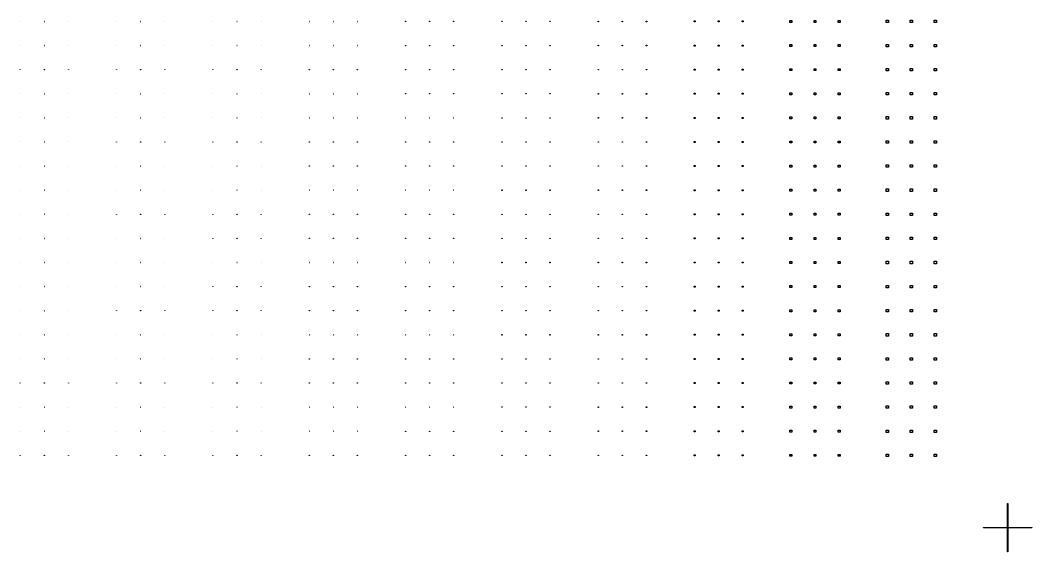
# Model space of a CAD drawing. Extents: x -21493 to 21493, y -12519 to 35265.
# Drawn here: x 499 to 21493, y -12519 to -1497 of the extents above; entities that cross this region are included whole.
import ezdxf

# ---------------------------------------------------------------- set-up
doc = ezdxf.new("R2010")
doc.units = 0
doc.layers.add('L0D0_0', color=1, linetype='CONTINUOUS')

msp = doc.modelspace()

# ---------------------------------------------------------------- linework, layer by layer
at = {"layer": 'L0D0_0'}
for points in [[(499.33, -1522.899), (499.33, -1521.899), (500.329, -1521.899), (500.329, -1522.899)], [(999.159, -1522.899), (999.159, -1521.899), (1000.159, -1521.899), (1000.159, -1522.899)], [(1498.988, -1522.899), (1498.988, -1521.899), (1499.988, -1521.899), (1499.988, -1522.899)], [(2498.152, -1523.399), (2498.152, -1521.4), (2500.151, -1521.4), (2500.151, -1523.399)], [(2997.981, -1523.399), (2997.981, -1521.4), (2999.98, -1521.4), (2999.98, -1523.399)], [(3497.81, -1523.399), (3497.81, -1521.4), (3499.81, -1521.4), (3499.81, -1523.399)], [(4496.969, -1523.899), (4496.969, -1520.9), (4499.968, -1520.9), (4499.968, -1523.899)], [(4996.799, -1523.899), (4996.799, -1520.9), (4999.802, -1520.9), (4999.802, -1523.899)], [(5496.632, -1523.899), (5496.632, -1520.9), (5499.631, -1520.9), (5499.631, -1523.899)], [(6495.791, -1524.398), (6495.791, -1520.4), (6499.79, -1520.4), (6499.79, -1524.398)], [(6995.621, -1524.398), (6995.621, -1520.4), (6999.619, -1520.4), (6999.619, -1524.398)], [(7495.45, -1524.398), (7495.45, -1520.4), (7499.449, -1520.4), (7499.449, -1524.398)], [(8494.609, -1524.898), (8494.609, -1519.9), (8499.611, -1519.9), (8499.611, -1524.898)], [(8994.443, -1524.898), (8994.443, -1519.9), (8999.441, -1519.9), (8999.441, -1524.898)], [(9494.272, -1524.898), (9494.272, -1519.9), (9499.27, -1519.9), (9499.27, -1524.898)], [(10492.432, -1526.398), (10492.432, -1518.401), (10500.428, -1518.401), (10500.428, -1526.398)], [(10992.261, -1526.398), (10992.261, -1518.401), (11000.258, -1518.401), (11000.258, -1526.398)], [(11492.09, -1526.398), (11492.09, -1518.401), (11500.087, -1518.401), (11500.087, -1526.398)], [(12490.754, -1527.397), (12490.754, -1517.401), (12500.75, -1517.401), (12500.75, -1527.397)], [(12990.583, -1527.397), (12990.583, -1517.401), (13000.579, -1517.401), (13000.579, -1527.397)], [(13490.413, -1527.397), (13490.413, -1517.401), (13500.409, -1517.401), (13500.409, -1527.397)], [(14485.073, -1532.395), (14485.073, -1512.403), (14505.065, -1512.403), (14505.065, -1532.395)], [(14984.903, -1532.395), (14984.903, -1512.403), (15004.899, -1512.403), (15004.899, -1532.395)], [(15484.732, -1532.395), (15484.732, -1512.403), (15504.728, -1512.403), (15504.728, -1532.395)], [(16474.399, -1542.391), (16474.399, -1502.407), (16514.383, -1502.407), (16514.383, -1542.391)], [(16974.229, -1542.391), (16974.229, -1502.407), (17014.213, -1502.407), (17014.213, -1542.391)], [(17474.058, -1542.391), (17474.058, -1502.407), (17514.042, -1502.407), (17514.042, -1542.391)], [(18468.719, -1547.389), (18468.719, -1497.409), (18518.703, -1497.409), (18518.703, -1547.389)], [(18968.548, -1547.389), (18968.548, -1497.409), (19018.532, -1497.409), (19018.532, -1547.389)], [(19468.378, -1547.389), (19468.378, -1497.409), (19518.362, -1497.409), (19518.362, -1547.389)], [(499.33, -2022.728), (499.33, -2021.729), (500.329, -2021.729), (500.329, -2022.728)], [(999.159, -2022.728), (999.159, -2021.729), (1000.159, -2021.729), (1000.159, -2022.728)], [(1498.988, -2022.728), (1498.988, -2021.729), (1499.988, -2021.729), (1499.988, -2022.728)], [(2498.152, -2023.228), (2498.152, -2021.229), (2500.151, -2021.229), (2500.151, -2023.228)], [(2997.981, -2023.228), (2997.981, -2021.229), (2999.98, -2021.229), (2999.98, -2023.228)], [(3497.81, -2023.228), (3497.81, -2021.229), (3499.81, -2021.229), (3499.81, -2023.228)], [(4496.969, -2023.728), (4496.969, -2020.729), (4499.968, -2020.729), (4499.968, -2023.728)], [(4996.799, -2023.728), (4996.799, -2020.729), (4999.802, -2020.729), (4999.802, -2023.728)], [(5496.632, -2023.728), (5496.632, -2020.729), (5499.631, -2020.729), (5499.631, -2023.728)], [(6495.791, -2024.228), (6495.791, -2020.229), (6499.79, -2020.229), (6499.79, -2024.228)], [(6995.621, -2024.228), (6995.621, -2020.229), (6999.619, -2020.229), (6999.619, -2024.228)], [(7495.45, -2024.228), (7495.45, -2020.229), (7499.449, -2020.229), (7499.449, -2024.228)], [(8494.609, -2024.728), (8494.609, -2019.73), (8499.611, -2019.73), (8499.611, -2024.728)], [(8994.443, -2024.728), (8994.443, -2019.73), (8999.441, -2019.73), (8999.441, -2024.728)], [(9494.272, -2024.728), (9494.272, -2019.73), (9499.27, -2019.73), (9499.27, -2024.728)], [(10492.432, -2026.227), (10492.432, -2018.23), (10500.428, -2018.23), (10500.428, -2026.227)], [(10992.261, -2026.227), (10992.261, -2018.23), (11000.258, -2018.23), (11000.258, -2026.227)], [(11492.09, -2026.227), (11492.09, -2018.23), (11500.087, -2018.23), (11500.087, -2026.227)], [(12490.754, -2027.227), (12490.754, -2017.231), (12500.75, -2017.231), (12500.75, -2027.227)], [(12990.583, -2027.227), (12990.583, -2017.231), (13000.579, -2017.231), (13000.579, -2027.227)], [(13490.413, -2027.227), (13490.413, -2017.231), (13500.409, -2017.231), (13500.409, -2027.227)], [(14485.073, -2032.225), (14485.073, -2012.233), (14505.065, -2012.233), (14505.065, -2032.225)], [(14984.903, -2032.225), (14984.903, -2012.233), (15004.899, -2012.233), (15004.899, -2032.225)], [(15484.732, -2032.225), (15484.732, -2012.233), (15504.728, -2012.233), (15504.728, -2032.225)], [(16474.399, -2042.221), (16474.399, -2002.237), (16514.383, -2002.237), (16514.383, -2042.221)], [(16974.229, -2042.221), (16974.229, -2002.237), (17014.213, -2002.237), (17014.213, -2042.221)], [(17474.058, -2042.221), (17474.058, -2002.237), (17514.042, -2002.237), (17514.042, -2042.221)], [(18468.719, -2047.219), (18468.719, -1997.239), (18518.703, -1997.239), (18518.703, -2047.219)], [(18968.548, -2047.219), (18968.548, -1997.239), (19018.532, -1997.239), (19018.532, -2047.219)], [(19468.378, -2047.219), (19468.378, -1997.239), (19518.362, -1997.239), (19518.362, -2047.219)], [(10492.432, -2526.056), (10492.432, -2518.06), (10500.428, -2518.06), (10500.428, -2526.056)], [(10992.261, -2526.056), (10992.261, -2518.06), (11000.258, -2518.06), (11000.258, -2526.056)], [(11492.09, -2526.056), (11492.09, -2518.06), (11500.087, -2518.06), (11500.087, -2526.056)], [(12490.754, -2527.056), (12490.754, -2517.06), (12500.75, -2517.06), (12500.75, -2527.056)], [(12990.583, -2527.056), (12990.583, -2517.06), (13000.579, -2517.06), (13000.579, -2527.056)], [(13490.413, -2527.056), (13490.413, -2517.06), (13500.409, -2517.06), (13500.409, -2527.056)], [(14485.073, -2532.054), (14485.073, -2512.062), (14505.065, -2512.062), (14505.065, -2532.054)], [(14984.903, -2532.054), (14984.903, -2512.062), (15004.899, -2512.062), (15004.899, -2532.054)], [(15484.732, -2532.054), (15484.732, -2512.062), (15504.728, -2512.062), (15504.728, -2532.054)], [(16474.399, -2542.054), (16474.399, -2502.066), (16514.383, -2502.066), (16514.383, -2542.054)], [(16974.229, -2542.054), (16974.229, -2502.066), (17014.213, -2502.066), (17014.213, -2542.054)], [(17474.058, -2542.054), (17474.058, -2502.066), (17514.042, -2502.066), (17514.042, -2542.054)], [(18468.719, -2547.052), (18468.719, -2497.068), (18518.703, -2497.068), (18518.703, -2547.052)], [(18968.548, -2547.052), (18968.548, -2497.068), (19018.532, -2497.068), (19018.532, -2547.052)], [(19468.378, -2547.052), (19468.378, -2497.068), (19518.362, -2497.068), (19518.362, -2547.052)], [(499.33, -2522.558), (499.33, -2521.558), (500.329, -2521.558), (500.329, -2522.558)], [(999.159, -2522.558), (999.159, -2521.558), (1000.159, -2521.558), (1000.159, -2522.558)], [(1498.988, -2522.558), (1498.988, -2521.558), (1499.988, -2521.558), (1499.988, -2522.558)], [(2498.152, -2523.058), (2498.152, -2521.058), (2500.151, -2521.058), (2500.151, -2523.058)], [(2997.981, -2523.058), (2997.981, -2521.058), (2999.98, -2521.058), (2999.98, -2523.058)], [(3497.81, -2523.058), (3497.81, -2521.058), (3499.81, -2521.058), (3499.81, -2523.058)], [(4496.969, -2523.557), (4496.969, -2520.559), (4499.968, -2520.559), (4499.968, -2523.557)], [(4996.799, -2523.557), (4996.799, -2520.559), (4999.802, -2520.559), (4999.802, -2523.557)], [(5496.632, -2523.557), (5496.632, -2520.559), (5499.631, -2520.559), (5499.631, -2523.557)], [(6495.791, -2524.057), (6495.791, -2520.059), (6499.79, -2520.059), (6499.79, -2524.057)], [(6995.621, -2524.057), (6995.621, -2520.059), (6999.619, -2520.059), (6999.619, -2524.057)], [(7495.45, -2524.057), (7495.45, -2520.059), (7499.449, -2520.059), (7499.449, -2524.057)], [(8494.609, -2524.557), (8494.609, -2519.559), (8499.611, -2519.559), (8499.611, -2524.557)], [(8994.443, -2524.557), (8994.443, -2519.559), (8999.441, -2519.559), (8999.441, -2524.557)], [(9494.272, -2524.557), (9494.272, -2519.559), (9499.27, -2519.559), (9499.27, -2524.557)], [(499.33, -3022.387), (499.33, -3021.388), (500.329, -3021.388), (500.329, -3022.387)], [(999.159, -3022.387), (999.159, -3021.388), (1000.159, -3021.388), (1000.159, -3022.387)], [(1498.988, -3022.387), (1498.988, -3021.388), (1499.988, -3021.388), (1499.988, -3022.387)], [(2498.152, -3022.887), (2498.152, -3020.888), (2500.151, -3020.888), (2500.151, -3022.887)], [(2997.981, -3022.887), (2997.981, -3020.888), (2999.98, -3020.888), (2999.98, -3022.887)], [(3497.81, -3022.887), (3497.81, -3020.888), (3499.81, -3020.888), (3499.81, -3022.887)], [(4496.969, -3023.387), (4496.969, -3020.388), (4499.968, -3020.388), (4499.968, -3023.387)], [(4996.799, -3023.387), (4996.799, -3020.388), (4999.802, -3020.388), (4999.802, -3023.387)], [(5496.632, -3023.387), (5496.632, -3020.388), (5499.631, -3020.388), (5499.631, -3023.387)], [(6495.791, -3023.887), (6495.791, -3019.888), (6499.79, -3019.888), (6499.79, -3023.887)], [(6995.621, -3023.887), (6995.621, -3019.888), (6999.619, -3019.888), (6999.619, -3023.887)], [(7495.45, -3023.887), (7495.45, -3019.888), (7499.449, -3019.888), (7499.449, -3023.887)], [(8494.609, -3024.386), (8494.609, -3019.388), (8499.611, -3019.388), (8499.611, -3024.386)], [(8994.443, -3024.386), (8994.443, -3019.388), (8999.441, -3019.388), (8999.441, -3024.386)], [(9494.272, -3024.386), (9494.272, -3019.388), (9499.27, -3019.388), (9499.27, -3024.386)], [(10492.432, -3025.886), (10492.432, -3017.889), (10500.428, -3017.889), (10500.428, -3025.886)], [(10992.261, -3025.886), (10992.261, -3017.889), (11000.258, -3017.889), (11000.258, -3025.886)], [(11492.09, -3025.886), (11492.09, -3017.889), (11500.087, -3017.889), (11500.087, -3025.886)], [(12490.754, -3026.885), (12490.754, -3016.889), (12500.75, -3016.889), (12500.75, -3026.885)], [(12990.583, -3026.885), (12990.583, -3016.889), (13000.579, -3016.889), (13000.579, -3026.885)], [(13490.413, -3026.885), (13490.413, -3016.889), (13500.409, -3016.889), (13500.409, -3026.885)], [(14485.073, -3031.888), (14485.073, -3011.891), (14505.065, -3011.891), (14505.065, -3031.888)], [(14984.903, -3031.888), (14984.903, -3011.891), (15004.899, -3011.891), (15004.899, -3031.888)], [(15484.732, -3031.888), (15484.732, -3011.891), (15504.728, -3011.891), (15504.728, -3031.888)], [(16474.399, -3041.884), (16474.399, -3001.895), (16514.383, -3001.895), (16514.383, -3041.884)], [(16974.229, -3041.884), (16974.229, -3001.895), (17014.213, -3001.895), (17014.213, -3041.884)], [(17474.058, -3041.884), (17474.058, -3001.895), (17514.042, -3001.895), (17514.042, -3041.884)], [(18468.719, -3046.882), (18468.719, -2996.897), (18518.703, -2996.897), (18518.703, -3046.882)], [(18968.548, -3046.882), (18968.548, -2996.897), (19018.532, -2996.897), (19018.532, -3046.882)], [(19468.378, -3046.882), (19468.378, -2996.897), (19518.362, -2996.897), (19518.362, -3046.882)], [(499.33, -3522.221), (499.33, -3521.221), (500.329, -3521.221), (500.329, -3522.221)], [(999.159, -3522.221), (999.159, -3521.221), (1000.159, -3521.221), (1000.159, -3522.221)], [(1498.988, -3522.221), (1498.988, -3521.221), (1499.988, -3521.221), (1499.988, -3522.221)], [(2498.152, -3522.721), (2498.152, -3520.721), (2500.151, -3520.721), (2500.151, -3522.721)], [(2997.981, -3522.721), (2997.981, -3520.721), (2999.98, -3520.721), (2999.98, -3522.721)], [(3497.81, -3522.721), (3497.81, -3520.721), (3499.81, -3520.721), (3499.81, -3522.721)], [(4496.969, -3523.22), (4496.969, -3520.222), (4499.968, -3520.222), (4499.968, -3523.22)], [(4996.799, -3523.22), (4996.799, -3520.222), (4999.802, -3520.222), (4999.802, -3523.22)], [(5496.632, -3523.22), (5496.632, -3520.222), (5499.631, -3520.222), (5499.631, -3523.22)], [(6495.791, -3523.72), (6495.791, -3519.722), (6499.79, -3519.722), (6499.79, -3523.72)], [(6995.621, -3523.72), (6995.621, -3519.722), (6999.619, -3519.722), (6999.619, -3523.72)], [(7495.45, -3523.72), (7495.45, -3519.722), (7499.449, -3519.722), (7499.449, -3523.72)], [(8494.609, -3524.22), (8494.609, -3519.218), (8499.611, -3519.218), (8499.611, -3524.22)], [(8994.443, -3524.22), (8994.443, -3519.218), (8999.441, -3519.218), (8999.441, -3524.22)], [(9494.272, -3524.22), (9494.272, -3519.218), (9499.27, -3519.218), (9499.27, -3524.22)], [(10492.432, -3525.719), (10492.432, -3517.718), (10500.428, -3517.718), (10500.428, -3525.719)], [(10992.261, -3525.719), (10992.261, -3517.718), (11000.258, -3517.718), (11000.258, -3525.719)], [(11492.09, -3525.719), (11492.09, -3517.718), (11500.087, -3517.718), (11500.087, -3525.719)], [(12490.754, -3526.719), (12490.754, -3516.719), (12500.75, -3516.719), (12500.75, -3526.719)], [(12990.583, -3526.719), (12990.583, -3516.719), (13000.579, -3516.719), (13000.579, -3526.719)], [(13490.413, -3526.719), (13490.413, -3516.719), (13500.409, -3516.719), (13500.409, -3526.719)], [(14485.073, -3531.717), (14485.073, -3511.721), (14505.065, -3511.721), (14505.065, -3531.717)], [(14984.903, -3531.717), (14984.903, -3511.721), (15004.899, -3511.721), (15004.899, -3531.717)], [(15484.732, -3531.717), (15484.732, -3511.721), (15504.728, -3511.721), (15504.728, -3531.717)], [(16474.399, -3541.713), (16474.399, -3501.725), (16514.383, -3501.725), (16514.383, -3541.713)], [(16974.229, -3541.713), (16974.229, -3501.725), (17014.213, -3501.725), (17014.213, -3541.713)], [(17474.058, -3541.713), (17474.058, -3501.725), (17514.042, -3501.725), (17514.042, -3541.713)], [(18468.719, -3546.711), (18468.719, -3496.727), (18518.703, -3496.727), (18518.703, -3546.711)], [(18968.548, -3546.711), (18968.548, -3496.727), (19018.532, -3496.727), (19018.532, -3546.711)], [(19468.378, -3546.711), (19468.378, -3496.727), (19518.362, -3496.727), (19518.362, -3546.711)], [(499.33, -4022.05), (499.33, -4021.051), (500.329, -4021.051), (500.329, -4022.05)], [(999.159, -4022.05), (999.159, -4021.051), (1000.159, -4021.051), (1000.159, -4022.05)], [(1498.988, -4022.05), (1498.988, -4021.051), (1499.988, -4021.051), (1499.988, -4022.05)], [(2498.152, -4022.55), (2498.152, -4020.551), (2500.151, -4020.551), (2500.151, -4022.55)], [(2997.981, -4022.55), (2997.981, -4020.551), (2999.98, -4020.551), (2999.98, -4022.55)], [(3497.81, -4022.55), (3497.81, -4020.551), (3499.81, -4020.551), (3499.81, -4022.55)], [(4496.969, -4023.05), (4496.969, -4020.051), (4499.968, -4020.051), (4499.968, -4023.05)], [(4996.799, -4023.05), (4996.799, -4020.051), (4999.802, -4020.051), (4999.802, -4023.05)], [(5496.632, -4023.05), (5496.632, -4020.051), (5499.631, -4020.051), (5499.631, -4023.05)], [(6495.791, -4023.55), (6495.791, -4019.551), (6499.79, -4019.551), (6499.79, -4023.55)], [(6995.621, -4023.55), (6995.621, -4019.551), (6999.619, -4019.551), (6999.619, -4023.55)], [(7495.45, -4023.55), (7495.45, -4019.551), (7499.449, -4019.551), (7499.449, -4023.55)], [(8494.609, -4024.049), (8494.609, -4019.051), (8499.611, -4019.051), (8499.611, -4024.049)], [(8994.443, -4024.049), (8994.443, -4019.051), (8999.441, -4019.051), (8999.441, -4024.049)], [(9494.272, -4024.049), (9494.272, -4019.051), (9499.27, -4019.051), (9499.27, -4024.049)], [(10492.432, -4025.549), (10492.432, -4017.552), (10500.428, -4017.552), (10500.428, -4025.549)], [(10992.261, -4025.549), (10992.261, -4017.552), (11000.258, -4017.552), (11000.258, -4025.549)], [(11492.09, -4025.549), (11492.09, -4017.552), (11500.087, -4017.552), (11500.087, -4025.549)], [(12490.754, -4026.548), (12490.754, -4016.552), (12500.75, -4016.552), (12500.75, -4026.548)], [(12990.583, -4026.548), (12990.583, -4016.552), (13000.579, -4016.552), (13000.579, -4026.548)], [(13490.413, -4026.548), (13490.413, -4016.552), (13500.409, -4016.552), (13500.409, -4026.548)], [(14485.073, -4031.546), (14485.073, -4011.554), (14505.065, -4011.554), (14505.065, -4031.546)], [(14984.903, -4031.546), (14984.903, -4011.554), (15004.899, -4011.554), (15004.899, -4031.546)], [(15484.732, -4031.546), (15484.732, -4011.554), (15504.728, -4011.554), (15504.728, -4031.546)], [(16474.399, -4041.542), (16474.399, -4001.554), (16514.383, -4001.554), (16514.383, -4041.542)], [(16974.229, -4041.542), (16974.229, -4001.554), (17014.213, -4001.554), (17014.213, -4041.542)], [(17474.058, -4041.542), (17474.058, -4001.554), (17514.042, -4001.554), (17514.042, -4041.542)], [(18468.719, -4046.54), (18468.719, -3996.556), (18518.703, -3996.556), (18518.703, -4046.54)], [(18968.548, -4046.54), (18968.548, -3996.556), (19018.532, -3996.556), (19018.532, -4046.54)], [(19468.378, -4046.54), (19468.378, -3996.556), (19518.362, -3996.556), (19518.362, -4046.54)], [(499.33, -4521.88), (499.33, -4520.88), (500.329, -4520.88), (500.329, -4521.88)], [(999.159, -4521.88), (999.159, -4520.88), (1000.159, -4520.88), (1000.159, -4521.88)], [(1498.988, -4521.88), (1498.988, -4520.88), (1499.988, -4520.88), (1499.988, -4521.88)], [(2498.152, -4522.379), (2498.152, -4520.38), (2500.151, -4520.38), (2500.151, -4522.379)], [(2997.981, -4522.379), (2997.981, -4520.38), (2999.98, -4520.38), (2999.98, -4522.379)], [(3497.81, -4522.379), (3497.81, -4520.38), (3499.81, -4520.38), (3499.81, -4522.379)], [(4496.969, -4522.879), (4496.969, -4519.88), (4499.968, -4519.88), (4499.968, -4522.879)], [(4996.799, -4522.879), (4996.799, -4519.88), (4999.802, -4519.88), (4999.802, -4522.879)], [(5496.632, -4522.879), (5496.632, -4519.88), (5499.631, -4519.88), (5499.631, -4522.879)], [(6495.791, -4523.379), (6495.791, -4519.381), (6499.79, -4519.381), (6499.79, -4523.379)], [(6995.621, -4523.379), (6995.621, -4519.381), (6999.619, -4519.381), (6999.619, -4523.379)], [(7495.45, -4523.379), (7495.45, -4519.381), (7499.449, -4519.381), (7499.449, -4523.379)], [(8494.609, -4523.879), (8494.609, -4518.881), (8499.611, -4518.881), (8499.611, -4523.879)], [(8994.443, -4523.879), (8994.443, -4518.881), (8999.441, -4518.881), (8999.441, -4523.879)], [(9494.272, -4523.879), (9494.272, -4518.881), (9499.27, -4518.881), (9499.27, -4523.879)], [(10492.432, -4525.378), (10492.432, -4517.381), (10500.428, -4517.381), (10500.428, -4525.378)], [(10992.261, -4525.378), (10992.261, -4517.381), (11000.258, -4517.381), (11000.258, -4525.378)], [(11492.09, -4525.378), (11492.09, -4517.381), (11500.087, -4517.381), (11500.087, -4525.378)], [(12490.754, -4526.378), (12490.754, -4516.382), (12500.75, -4516.382), (12500.75, -4526.378)], [(12990.583, -4526.378), (12990.583, -4516.382), (13000.579, -4516.382), (13000.579, -4526.378)], [(13490.413, -4526.378), (13490.413, -4516.382), (13500.409, -4516.382), (13500.409, -4526.378)], [(14485.073, -4531.376), (14485.073, -4511.384), (14505.065, -4511.384), (14505.065, -4531.376)], [(14984.903, -4531.376), (14984.903, -4511.384), (15004.899, -4511.384), (15004.899, -4531.376)], [(15484.732, -4531.376), (15484.732, -4511.384), (15504.728, -4511.384), (15504.728, -4531.376)], [(16474.399, -4541.372), (16474.399, -4501.388), (16514.383, -4501.388), (16514.383, -4541.372)], [(16974.229, -4541.372), (16974.229, -4501.388), (17014.213, -4501.388), (17014.213, -4541.372)], [(17474.058, -4541.372), (17474.058, -4501.388), (17514.042, -4501.388), (17514.042, -4541.372)], [(18468.719, -4546.37), (18468.719, -4496.386), (18518.703, -4496.386), (18518.703, -4546.37)], [(18968.548, -4546.37), (18968.548, -4496.386), (19018.532, -4496.386), (19018.532, -4546.37)], [(19468.378, -4546.37), (19468.378, -4496.386), (19518.362, -4496.386), (19518.362, -4546.37)], [(499.33, -5021.709), (499.33, -5020.709), (500.329, -5020.709), (500.329, -5021.709)], [(999.159, -5021.709), (999.159, -5020.709), (1000.159, -5020.709), (1000.159, -5021.709)], [(1498.988, -5021.709), (1498.988, -5020.709), (1499.988, -5020.709), (1499.988, -5021.709)], [(2498.152, -5022.209), (2498.152, -5020.21), (2500.151, -5020.21), (2500.151, -5022.209)], [(2997.981, -5022.209), (2997.981, -5020.21), (2999.98, -5020.21), (2999.98, -5022.209)], [(3497.81, -5022.209), (3497.81, -5020.21), (3499.81, -5020.21), (3499.81, -5022.209)], [(4496.969, -5022.709), (4496.969, -5019.71), (4499.968, -5019.71), (4499.968, -5022.709)], [(4996.799, -5022.709), (4996.799, -5019.71), (4999.802, -5019.71), (4999.802, -5022.709)], [(5496.632, -5022.709), (5496.632, -5019.71), (5499.631, -5019.71), (5499.631, -5022.709)], [(6495.791, -5023.208), (6495.791, -5019.21), (6499.79, -5019.21), (6499.79, -5023.208)], [(6995.621, -5023.208), (6995.621, -5019.21), (6999.619, -5019.21), (6999.619, -5023.208)], [(7495.45, -5023.208), (7495.45, -5019.21), (7499.449, -5019.21), (7499.449, -5023.208)], [(8494.609, -5023.708), (8494.609, -5018.71), (8499.611, -5018.71), (8499.611, -5023.708)], [(8994.443, -5023.708), (8994.443, -5018.71), (8999.441, -5018.71), (8999.441, -5023.708)], [(9494.272, -5023.708), (9494.272, -5018.71), (9499.27, -5018.71), (9499.27, -5023.708)], [(10492.432, -5025.208), (10492.432, -5017.211), (10500.428, -5017.211), (10500.428, -5025.208)], [(10992.261, -5025.208), (10992.261, -5017.211), (11000.258, -5017.211), (11000.258, -5025.208)], [(11492.09, -5025.208), (11492.09, -5017.211), (11500.087, -5017.211), (11500.087, -5025.208)], [(12490.754, -5026.207), (12490.754, -5016.211), (12500.75, -5016.211), (12500.75, -5026.207)], [(12990.583, -5026.207), (12990.583, -5016.211), (13000.579, -5016.211), (13000.579, -5026.207)], [(13490.413, -5026.207), (13490.413, -5016.211), (13500.409, -5016.211), (13500.409, -5026.207)], [(14485.073, -5031.205), (14485.073, -5011.213), (14505.065, -5011.213), (14505.065, -5031.205)], [(14984.903, -5031.205), (14984.903, -5011.213), (15004.899, -5011.213), (15004.899, -5031.205)], [(15484.732, -5031.205), (15484.732, -5011.213), (15504.728, -5011.213), (15504.728, -5031.205)], [(16474.399, -5041.201), (16474.399, -5001.217), (16514.383, -5001.217), (16514.383, -5041.201)], [(16974.229, -5041.201), (16974.229, -5001.217), (17014.213, -5001.217), (17014.213, -5041.201)], [(17474.058, -5041.201), (17474.058, -5001.217), (17514.042, -5001.217), (17514.042, -5041.201)], [(18468.719, -5046.199), (18468.719, -4996.219), (18518.703, -4996.219), (18518.703, -5046.199)], [(18968.548, -5046.199), (18968.548, -4996.219), (19018.532, -4996.219), (19018.532, -5046.199)], [(19468.378, -5046.199), (19468.378, -4996.219), (19518.362, -4996.219), (19518.362, -5046.199)], [(499.33, -5521.538), (499.33, -5520.539), (500.329, -5520.539), (500.329, -5521.538)], [(999.159, -5521.538), (999.159, -5520.539), (1000.159, -5520.539), (1000.159, -5521.538)], [(1498.988, -5521.538), (1498.988, -5520.539), (1499.988, -5520.539), (1499.988, -5521.538)], [(2498.152, -5522.038), (2498.152, -5520.039), (2500.151, -5520.039), (2500.151, -5522.038)], [(2997.981, -5522.038), (2997.981, -5520.039), (2999.98, -5520.039), (2999.98, -5522.038)], [(3497.81, -5522.038), (3497.81, -5520.039), (3499.81, -5520.039), (3499.81, -5522.038)], [(4496.969, -5522.538), (4496.969, -5519.539), (4499.968, -5519.539), (4499.968, -5522.538)], [(4996.799, -5522.538), (4996.799, -5519.539), (4999.802, -5519.539), (4999.802, -5522.538)], [(5496.632, -5522.538), (5496.632, -5519.539), (5499.631, -5519.539), (5499.631, -5522.538)], [(6495.791, -5523.038), (6495.791, -5519.039), (6499.79, -5519.039), (6499.79, -5523.038)], [(6995.621, -5523.038), (6995.621, -5519.039), (6999.619, -5519.039), (6999.619, -5523.038)], [(7495.45, -5523.038), (7495.45, -5519.039), (7499.449, -5519.039), (7499.449, -5523.038)], [(8494.609, -5523.538), (8494.609, -5518.54), (8499.611, -5518.54), (8499.611, -5523.538)], [(8994.443, -5523.538), (8994.443, -5518.54), (8999.441, -5518.54), (8999.441, -5523.538)], [(9494.272, -5523.538), (9494.272, -5518.54), (9499.27, -5518.54), (9499.27, -5523.538)], [(10492.432, -5525.037), (10492.432, -5517.04), (10500.428, -5517.04), (10500.428, -5525.037)], [(10992.261, -5525.037), (10992.261, -5517.04), (11000.258, -5517.04), (11000.258, -5525.037)], [(11492.09, -5525.037), (11492.09, -5517.04), (11500.087, -5517.04), (11500.087, -5525.037)], [(12490.754, -5526.037), (12490.754, -5516.041), (12500.75, -5516.041), (12500.75, -5526.037)], [(12990.583, -5526.037), (12990.583, -5516.041), (13000.579, -5516.041), (13000.579, -5526.037)], [(13490.413, -5526.037), (13490.413, -5516.041), (13500.409, -5516.041), (13500.409, -5526.037)], [(14485.073, -5531.035), (14485.073, -5511.043), (14505.065, -5511.043), (14505.065, -5531.035)], [(14984.903, -5531.035), (14984.903, -5511.043), (15004.899, -5511.043), (15004.899, -5531.035)], [(15484.732, -5531.035), (15484.732, -5511.043), (15504.728, -5511.043), (15504.728, -5531.035)], [(16474.399, -5541.031), (16474.399, -5501.047), (16514.383, -5501.047), (16514.383, -5541.031)], [(16974.229, -5541.031), (16974.229, -5501.047), (17014.213, -5501.047), (17014.213, -5541.031)], [(17474.058, -5541.031), (17474.058, -5501.047), (17514.042, -5501.047), (17514.042, -5541.031)], [(18468.719, -5546.029), (18468.719, -5496.049), (18518.703, -5496.049), (18518.703, -5546.029)], [(18968.548, -5546.029), (18968.548, -5496.049), (19018.532, -5496.049), (19018.532, -5546.029)], [(19468.378, -5546.029), (19468.378, -5496.049), (19518.362, -5496.049), (19518.362, -5546.029)], [(499.33, -6021.368), (499.33, -6020.368), (500.329, -6020.368), (500.329, -6021.368)], [(999.159, -6021.368), (999.159, -6020.368), (1000.159, -6020.368), (1000.159, -6021.368)], [(1498.988, -6021.368), (1498.988, -6020.368), (1499.988, -6020.368), (1499.988, -6021.368)], [(2498.152, -6021.868), (2498.152, -6019.868), (2500.151, -6019.868), (2500.151, -6021.868)], [(2997.981, -6021.868), (2997.981, -6019.868), (2999.98, -6019.868), (2999.98, -6021.868)], [(3497.81, -6021.868), (3497.81, -6019.868), (3499.81, -6019.868), (3499.81, -6021.868)], [(4496.969, -6022.367), (4496.969, -6019.369), (4499.968, -6019.369), (4499.968, -6022.367)], [(4996.799, -6022.367), (4996.799, -6019.369), (4999.802, -6019.369), (4999.802, -6022.367)], [(5496.632, -6022.367), (5496.632, -6019.369), (5499.631, -6019.369), (5499.631, -6022.367)], [(6495.791, -6022.867), (6495.791, -6018.869), (6499.79, -6018.869), (6499.79, -6022.867)], [(6995.621, -6022.867), (6995.621, -6018.869), (6999.619, -6018.869), (6999.619, -6022.867)], [(7495.45, -6022.867), (7495.45, -6018.869), (7499.449, -6018.869), (7499.449, -6022.867)], [(8494.609, -6023.367), (8494.609, -6018.369), (8499.611, -6018.369), (8499.611, -6023.367)], [(8994.443, -6023.367), (8994.443, -6018.369), (8999.441, -6018.369), (8999.441, -6023.367)], [(9494.272, -6023.367), (9494.272, -6018.369), (9499.27, -6018.369), (9499.27, -6023.367)], [(10492.432, -6024.866), (10492.432, -6016.87), (10500.428, -6016.87), (10500.428, -6024.866)], [(10992.261, -6024.866), (10992.261, -6016.87), (11000.258, -6016.87), (11000.258, -6024.866)], [(11492.09, -6024.866), (11492.09, -6016.87), (11500.087, -6016.87), (11500.087, -6024.866)], [(12490.754, -6025.866), (12490.754, -6015.87), (12500.75, -6015.87), (12500.75, -6025.866)], [(12990.583, -6025.866), (12990.583, -6015.87), (13000.579, -6015.87), (13000.579, -6025.866)], [(13490.413, -6025.866), (13490.413, -6015.87), (13500.409, -6015.87), (13500.409, -6025.866)], [(14485.073, -6030.864), (14485.073, -6010.872), (14505.065, -6010.872), (14505.065, -6030.864)], [(14984.903, -6030.864), (14984.903, -6010.872), (15004.899, -6010.872), (15004.899, -6030.864)], [(15484.732, -6030.864), (15484.732, -6010.872), (15504.728, -6010.872), (15504.728, -6030.864)], [(16474.399, -6040.864), (16474.399, -6000.876), (16514.383, -6000.876), (16514.383, -6040.864)], [(16974.229, -6040.864), (16974.229, -6000.876), (17014.213, -6000.876), (17014.213, -6040.864)], [(17474.058, -6040.864), (17474.058, -6000.876), (17514.042, -6000.876), (17514.042, -6040.864)], [(18468.719, -6045.862), (18468.719, -5995.878), (18518.703, -5995.878), (18518.703, -6045.862)], [(18968.548, -6045.862), (18968.548, -5995.878), (19018.532, -5995.878), (19018.532, -6045.862)], [(19468.378, -6045.862), (19468.378, -5995.878), (19518.362, -5995.878), (19518.362, -6045.862)], [(16474.399, -6540.694), (16474.399, -6500.705), (16514.383, -6500.705), (16514.383, -6540.694)], [(16974.229, -6540.694), (16974.229, -6500.705), (17014.213, -6500.705), (17014.213, -6540.694)], [(17474.058, -6540.694), (17474.058, -6500.705), (17514.042, -6500.705), (17514.042, -6540.694)], [(18468.719, -6545.692), (18468.719, -6495.707), (18518.703, -6495.707), (18518.703, -6545.692)], [(18968.548, -6545.692), (18968.548, -6495.707), (19018.532, -6495.707), (19018.532, -6545.692)], [(19468.378, -6545.692), (19468.378, -6495.707), (19518.362, -6495.707), (19518.362, -6545.692)], [(499.33, -6521.197), (499.33, -6520.198), (500.329, -6520.198), (500.329, -6521.197)], [(999.159, -6521.197), (999.159, -6520.198), (1000.159, -6520.198), (1000.159, -6521.197)], [(1498.988, -6521.197), (1498.988, -6520.198), (1499.988, -6520.198), (1499.988, -6521.197)], [(2498.152, -6521.697), (2498.152, -6519.698), (2500.151, -6519.698), (2500.151, -6521.697)], [(2997.981, -6521.697), (2997.981, -6519.698), (2999.98, -6519.698), (2999.98, -6521.697)], [(3497.81, -6521.697), (3497.81, -6519.698), (3499.81, -6519.698), (3499.81, -6521.697)], [(4496.969, -6522.197), (4496.969, -6519.198), (4499.968, -6519.198), (4499.968, -6522.197)], [(4996.799, -6522.197), (4996.799, -6519.198), (4999.802, -6519.198), (4999.802, -6522.197)], [(5496.632, -6522.197), (5496.632, -6519.198), (5499.631, -6519.198), (5499.631, -6522.197)], [(6495.791, -6522.697), (6495.791, -6518.698), (6499.79, -6518.698), (6499.79, -6522.697)], [(6995.621, -6522.697), (6995.621, -6518.698), (6999.619, -6518.698), (6999.619, -6522.697)], [(7495.45, -6522.697), (7495.45, -6518.698), (7499.449, -6518.698), (7499.449, -6522.697)], [(8494.609, -6523.196), (8494.609, -6518.198), (8499.611, -6518.198), (8499.611, -6523.196)], [(8994.443, -6523.196), (8994.443, -6518.198), (8999.441, -6518.198), (8999.441, -6523.196)], [(9494.272, -6523.196), (9494.272, -6518.198), (9499.27, -6518.198), (9499.27, -6523.196)], [(10492.432, -6524.696), (10492.432, -6516.699), (10500.428, -6516.699), (10500.428, -6524.696)], [(10992.261, -6524.696), (10992.261, -6516.699), (11000.258, -6516.699), (11000.258, -6524.696)], [(11492.09, -6524.696), (11492.09, -6516.699), (11500.087, -6516.699), (11500.087, -6524.696)], [(12490.754, -6525.695), (12490.754, -6515.699), (12500.75, -6515.699), (12500.75, -6525.695)], [(12990.583, -6525.695), (12990.583, -6515.699), (13000.579, -6515.699), (13000.579, -6525.695)], [(13490.413, -6525.695), (13490.413, -6515.699), (13500.409, -6515.699), (13500.409, -6525.695)], [(14485.073, -6530.698), (14485.073, -6510.701), (14505.065, -6510.701), (14505.065, -6530.698)], [(14984.903, -6530.698), (14984.903, -6510.701), (15004.899, -6510.701), (15004.899, -6530.698)], [(15484.732, -6530.698), (15484.732, -6510.701), (15504.728, -6510.701), (15504.728, -6530.698)], [(499.33, -7021.031), (499.33, -7020.031), (500.329, -7020.031), (500.329, -7021.031)], [(999.159, -7021.031), (999.159, -7020.031), (1000.159, -7020.031), (1000.159, -7021.031)], [(1498.988, -7021.031), (1498.988, -7020.031), (1499.988, -7020.031), (1499.988, -7021.031)], [(2498.152, -7021.531), (2498.152, -7019.531), (2500.151, -7019.531), (2500.151, -7021.531)], [(2997.981, -7021.531), (2997.981, -7019.531), (2999.98, -7019.531), (2999.98, -7021.531)], [(3497.81, -7021.531), (3497.81, -7019.531), (3499.81, -7019.531), (3499.81, -7021.531)], [(4496.969, -7022.03), (4496.969, -7019.032), (4499.968, -7019.032), (4499.968, -7022.03)], [(4996.799, -7022.03), (4996.799, -7019.032), (4999.802, -7019.032), (4999.802, -7022.03)], [(5496.632, -7022.03), (5496.632, -7019.032), (5499.631, -7019.032), (5499.631, -7022.03)], [(6495.791, -7022.53), (6495.791, -7018.532), (6499.79, -7018.532), (6499.79, -7022.53)], [(6995.621, -7022.53), (6995.621, -7018.532), (6999.619, -7018.532), (6999.619, -7022.53)], [(7495.45, -7022.53), (7495.45, -7018.532), (7499.449, -7018.532), (7499.449, -7022.53)], [(8494.609, -7023.03), (8494.609, -7018.032), (8499.611, -7018.032), (8499.611, -7023.03)], [(8994.443, -7023.03), (8994.443, -7018.032), (8999.441, -7018.032), (8999.441, -7023.03)], [(9494.272, -7023.03), (9494.272, -7018.032), (9499.27, -7018.032), (9499.27, -7023.03)], [(10492.432, -7024.529), (10492.432, -7016.533), (10500.428, -7016.533), (10500.428, -7024.529)], [(10992.261, -7024.529), (10992.261, -7016.533), (11000.258, -7016.533), (11000.258, -7024.529)], [(11492.09, -7024.529), (11492.09, -7016.533), (11500.087, -7016.533), (11500.087, -7024.529)], [(12490.754, -7025.529), (12490.754, -7015.529), (12500.75, -7015.529), (12500.75, -7025.529)], [(12990.583, -7025.529), (12990.583, -7015.529), (13000.579, -7015.529), (13000.579, -7025.529)], [(13490.413, -7025.529), (13490.413, -7015.529), (13500.409, -7015.529), (13500.409, -7025.529)], [(14485.073, -7030.527), (14485.073, -7010.531), (14505.065, -7010.531), (14505.065, -7030.527)], [(14984.903, -7030.527), (14984.903, -7010.531), (15004.899, -7010.531), (15004.899, -7030.527)], [(15484.732, -7030.527), (15484.732, -7010.531), (15504.728, -7010.531), (15504.728, -7030.527)], [(16474.399, -7040.523), (16474.399, -7000.535), (16514.383, -7000.535), (16514.383, -7040.523)], [(16974.229, -7040.523), (16974.229, -7000.535), (17014.213, -7000.535), (17014.213, -7040.523)], [(17474.058, -7040.523), (17474.058, -7000.535), (17514.042, -7000.535), (17514.042, -7040.523)], [(18468.719, -7045.521), (18468.719, -6995.537), (18518.703, -6995.537), (18518.703, -7045.521)], [(18968.548, -7045.521), (18968.548, -6995.537), (19018.532, -6995.537), (19018.532, -7045.521)], [(19468.378, -7045.521), (19468.378, -6995.537), (19518.362, -6995.537), (19518.362, -7045.521)], [(499.33, -7520.86), (499.33, -7519.861), (500.329, -7519.861), (500.329, -7520.86)], [(999.159, -7520.86), (999.159, -7519.861), (1000.159, -7519.861), (1000.159, -7520.86)], [(1498.988, -7520.86), (1498.988, -7519.861), (1499.988, -7519.861), (1499.988, -7520.86)], [(2498.152, -7521.36), (2498.152, -7519.361), (2500.151, -7519.361), (2500.151, -7521.36)], [(2997.981, -7521.36), (2997.981, -7519.361), (2999.98, -7519.361), (2999.98, -7521.36)], [(3497.81, -7521.36), (3497.81, -7519.361), (3499.81, -7519.361), (3499.81, -7521.36)], [(4496.969, -7521.86), (4496.969, -7518.861), (4499.968, -7518.861), (4499.968, -7521.86)], [(4996.799, -7521.86), (4996.799, -7518.861), (4999.802, -7518.861), (4999.802, -7521.86)], [(5496.632, -7521.86), (5496.632, -7518.861), (5499.631, -7518.861), (5499.631, -7521.86)], [(6495.791, -7522.36), (6495.791, -7518.361), (6499.79, -7518.361), (6499.79, -7522.36)], [(6995.621, -7522.36), (6995.621, -7518.361), (6999.619, -7518.361), (6999.619, -7522.36)], [(7495.45, -7522.36), (7495.45, -7518.361), (7499.449, -7518.361), (7499.449, -7522.36)], [(8494.609, -7522.859), (8494.609, -7517.861), (8499.611, -7517.861), (8499.611, -7522.859)], [(8994.443, -7522.859), (8994.443, -7517.861), (8999.441, -7517.861), (8999.441, -7522.859)], [(9494.272, -7522.859), (9494.272, -7517.861), (9499.27, -7517.861), (9499.27, -7522.859)], [(10492.432, -7524.359), (10492.432, -7516.362), (10500.428, -7516.362), (10500.428, -7524.359)], [(10992.261, -7524.359), (10992.261, -7516.362), (11000.258, -7516.362), (11000.258, -7524.359)], [(11492.09, -7524.359), (11492.09, -7516.362), (11500.087, -7516.362), (11500.087, -7524.359)], [(12490.754, -7525.358), (12490.754, -7515.362), (12500.75, -7515.362), (12500.75, -7525.358)], [(12990.583, -7525.358), (12990.583, -7515.362), (13000.579, -7515.362), (13000.579, -7525.358)], [(13490.413, -7525.358), (13490.413, -7515.362), (13500.409, -7515.362), (13500.409, -7525.358)], [(14485.073, -7530.356), (14485.073, -7510.364), (14505.065, -7510.364), (14505.065, -7530.356)], [(14984.903, -7530.356), (14984.903, -7510.364), (15004.899, -7510.364), (15004.899, -7530.356)], [(15484.732, -7530.356), (15484.732, -7510.364), (15504.728, -7510.364), (15504.728, -7530.356)], [(16474.399, -7540.352), (16474.399, -7500.364), (16514.383, -7500.364), (16514.383, -7540.352)], [(16974.229, -7540.352), (16974.229, -7500.364), (17014.213, -7500.364), (17014.213, -7540.352)], [(17474.058, -7540.352), (17474.058, -7500.364), (17514.042, -7500.364), (17514.042, -7540.352)], [(18468.719, -7545.35), (18468.719, -7495.366), (18518.703, -7495.366), (18518.703, -7545.35)], [(18968.548, -7545.35), (18968.548, -7495.366), (19018.532, -7495.366), (19018.532, -7545.35)], [(19468.378, -7545.35), (19468.378, -7495.366), (19518.362, -7495.366), (19518.362, -7545.35)], [(499.33, -8020.69), (499.33, -8019.69), (500.329, -8019.69), (500.329, -8020.69)], [(999.159, -8020.69), (999.159, -8019.69), (1000.159, -8019.69), (1000.159, -8020.69)], [(1498.988, -8020.69), (1498.988, -8019.69), (1499.988, -8019.69), (1499.988, -8020.69)], [(2498.152, -8021.189), (2498.152, -8019.19), (2500.151, -8019.19), (2500.151, -8021.189)], [(2997.981, -8021.189), (2997.981, -8019.19), (2999.98, -8019.19), (2999.98, -8021.189)], [(3497.81, -8021.189), (3497.81, -8019.19), (3499.81, -8019.19), (3499.81, -8021.189)], [(4496.969, -8021.689), (4496.969, -8018.69), (4499.968, -8018.69), (4499.968, -8021.689)], [(4996.799, -8021.689), (4996.799, -8018.69), (4999.802, -8018.69), (4999.802, -8021.689)], [(5496.632, -8021.689), (5496.632, -8018.69), (5499.631, -8018.69), (5499.631, -8021.689)], [(6495.791, -8022.189), (6495.791, -8018.191), (6499.79, -8018.191), (6499.79, -8022.189)], [(6995.621, -8022.189), (6995.621, -8018.191), (6999.619, -8018.191), (6999.619, -8022.189)], [(7495.45, -8022.189), (7495.45, -8018.191), (7499.449, -8018.191), (7499.449, -8022.189)], [(8494.609, -8022.689), (8494.609, -8017.691), (8499.611, -8017.691), (8499.611, -8022.689)], [(8994.443, -8022.689), (8994.443, -8017.691), (8999.441, -8017.691), (8999.441, -8022.689)], [(9494.272, -8022.689), (9494.272, -8017.691), (9499.27, -8017.691), (9499.27, -8022.689)], [(10492.432, -8024.188), (10492.432, -8016.191), (10500.428, -8016.191), (10500.428, -8024.188)], [(10992.261, -8024.188), (10992.261, -8016.191), (11000.258, -8016.191), (11000.258, -8024.188)], [(11492.09, -8024.188), (11492.09, -8016.191), (11500.087, -8016.191), (11500.087, -8024.188)], [(12490.754, -8025.188), (12490.754, -8015.192), (12500.75, -8015.192), (12500.75, -8025.188)], [(12990.583, -8025.188), (12990.583, -8015.192), (13000.579, -8015.192), (13000.579, -8025.188)], [(13490.413, -8025.188), (13490.413, -8015.192), (13500.409, -8015.192), (13500.409, -8025.188)], [(14485.073, -8030.186), (14485.073, -8010.194), (14505.065, -8010.194), (14505.065, -8030.186)], [(14984.903, -8030.186), (14984.903, -8010.194), (15004.899, -8010.194), (15004.899, -8030.186)], [(15484.732, -8030.186), (15484.732, -8010.194), (15504.728, -8010.194), (15504.728, -8030.186)], [(16474.399, -8040.182), (16474.399, -8000.198), (16514.383, -8000.198), (16514.383, -8040.182)], [(16974.229, -8040.182), (16974.229, -8000.198), (17014.213, -8000.198), (17014.213, -8040.182)], [(17474.058, -8040.182), (17474.058, -8000.198), (17514.042, -8000.198), (17514.042, -8040.182)], [(18468.719, -8045.18), (18468.719, -7995.2), (18518.703, -7995.2), (18518.703, -8045.18)], [(18968.548, -8045.18), (18968.548, -7995.2), (19018.532, -7995.2), (19018.532, -8045.18)], [(19468.378, -8045.18), (19468.378, -7995.2), (19518.362, -7995.2), (19518.362, -8045.18)], [(499.33, -8520.519), (499.33, -8519.519), (500.329, -8519.519), (500.329, -8520.519)], [(999.159, -8520.519), (999.159, -8519.519), (1000.159, -8519.519), (1000.159, -8520.519)], [(1498.988, -8520.519), (1498.988, -8519.519), (1499.988, -8519.519), (1499.988, -8520.519)], [(2498.152, -8521.019), (2498.152, -8519.02), (2500.151, -8519.02), (2500.151, -8521.019)], [(2997.981, -8521.019), (2997.981, -8519.02), (2999.98, -8519.02), (2999.98, -8521.019)], [(3497.81, -8521.019), (3497.81, -8519.02), (3499.81, -8519.02), (3499.81, -8521.019)], [(4496.969, -8521.519), (4496.969, -8518.52), (4499.968, -8518.52), (4499.968, -8521.519)], [(4996.799, -8521.519), (4996.799, -8518.52), (4999.802, -8518.52), (4999.802, -8521.519)], [(5496.632, -8521.519), (5496.632, -8518.52), (5499.631, -8518.52), (5499.631, -8521.519)], [(6495.791, -8522.018), (6495.791, -8518.02), (6499.79, -8518.02), (6499.79, -8522.018)], [(6995.621, -8522.018), (6995.621, -8518.02), (6999.619, -8518.02), (6999.619, -8522.018)], [(7495.45, -8522.018), (7495.45, -8518.02), (7499.449, -8518.02), (7499.449, -8522.018)], [(8494.609, -8522.518), (8494.609, -8517.52), (8499.611, -8517.52), (8499.611, -8522.518)], [(8994.443, -8522.518), (8994.443, -8517.52), (8999.441, -8517.52), (8999.441, -8522.518)], [(9494.272, -8522.518), (9494.272, -8517.52), (9499.27, -8517.52), (9499.27, -8522.518)], [(10492.432, -8524.018), (10492.432, -8516.021), (10500.428, -8516.021), (10500.428, -8524.018)], [(10992.261, -8524.018), (10992.261, -8516.021), (11000.258, -8516.021), (11000.258, -8524.018)], [(11492.09, -8524.018), (11492.09, -8516.021), (11500.087, -8516.021), (11500.087, -8524.018)], [(12490.754, -8525.017), (12490.754, -8515.021), (12500.75, -8515.021), (12500.75, -8525.017)], [(12990.583, -8525.017), (12990.583, -8515.021), (13000.579, -8515.021), (13000.579, -8525.017)], [(13490.413, -8525.017), (13490.413, -8515.021), (13500.409, -8515.021), (13500.409, -8525.017)], [(14485.073, -8530.015), (14485.073, -8510.023), (14505.065, -8510.023), (14505.065, -8530.015)], [(14984.903, -8530.015), (14984.903, -8510.023), (15004.899, -8510.023), (15004.899, -8530.015)], [(15484.732, -8530.015), (15484.732, -8510.023), (15504.728, -8510.023), (15504.728, -8530.015)], [(16474.399, -8540.011), (16474.399, -8500.027), (16514.383, -8500.027), (16514.383, -8540.011)], [(16974.229, -8540.011), (16974.229, -8500.027), (17014.213, -8500.027), (17014.213, -8540.011)], [(17474.058, -8540.011), (17474.058, -8500.027), (17514.042, -8500.027), (17514.042, -8540.011)], [(18468.719, -8545.009), (18468.719, -8495.029), (18518.703, -8495.029), (18518.703, -8545.009)], [(18968.548, -8545.009), (18968.548, -8495.029), (19018.532, -8495.029), (19018.532, -8545.009)], [(19468.378, -8545.009), (19468.378, -8495.029), (19518.362, -8495.029), (19518.362, -8545.009)], [(499.33, -9020.348), (499.33, -9019.349), (500.329, -9019.349), (500.329, -9020.348)], [(999.159, -9020.348), (999.159, -9019.349), (1000.159, -9019.349), (1000.159, -9020.348)], [(1498.988, -9020.348), (1498.988, -9019.349), (1499.988, -9019.349), (1499.988, -9020.348)], [(2498.152, -9020.848), (2498.152, -9018.849), (2500.151, -9018.849), (2500.151, -9020.848)], [(2997.981, -9020.848), (2997.981, -9018.849), (2999.98, -9018.849), (2999.98, -9020.848)], [(3497.81, -9020.848), (3497.81, -9018.849), (3499.81, -9018.849), (3499.81, -9020.848)], [(4496.969, -9021.348), (4496.969, -9018.349), (4499.968, -9018.349), (4499.968, -9021.348)], [(4996.799, -9021.348), (4996.799, -9018.349), (4999.802, -9018.349), (4999.802, -9021.348)], [(5496.632, -9021.348), (5496.632, -9018.349), (5499.631, -9018.349), (5499.631, -9021.348)], [(6495.791, -9021.848), (6495.791, -9017.849), (6499.79, -9017.849), (6499.79, -9021.848)], [(6995.621, -9021.848), (6995.621, -9017.849), (6999.619, -9017.849), (6999.619, -9021.848)], [(7495.45, -9021.848), (7495.45, -9017.849), (7499.449, -9017.849), (7499.449, -9021.848)], [(8494.609, -9022.348), (8494.609, -9017.35), (8499.611, -9017.35), (8499.611, -9022.348)], [(8994.443, -9022.348), (8994.443, -9017.35), (8999.441, -9017.35), (8999.441, -9022.348)], [(9494.272, -9022.348), (9494.272, -9017.35), (9499.27, -9017.35), (9499.27, -9022.348)], [(10492.432, -9023.847), (10492.432, -9015.85), (10500.428, -9015.85), (10500.428, -9023.847)], [(10992.261, -9023.847), (10992.261, -9015.85), (11000.258, -9015.85), (11000.258, -9023.847)], [(11492.09, -9023.847), (11492.09, -9015.85), (11500.087, -9015.85), (11500.087, -9023.847)], [(12490.754, -9024.847), (12490.754, -9014.851), (12500.75, -9014.851), (12500.75, -9024.847)], [(12990.583, -9024.847), (12990.583, -9014.851), (13000.579, -9014.851), (13000.579, -9024.847)], [(13490.413, -9024.847), (13490.413, -9014.851), (13500.409, -9014.851), (13500.409, -9024.847)], [(14485.073, -9029.845), (14485.073, -9009.853), (14505.065, -9009.853), (14505.065, -9029.845)], [(14984.903, -9029.845), (14984.903, -9009.853), (15004.899, -9009.853), (15004.899, -9029.845)], [(15484.732, -9029.845), (15484.732, -9009.853), (15504.728, -9009.853), (15504.728, -9029.845)], [(16474.399, -9039.841), (16474.399, -8999.857), (16514.383, -8999.857), (16514.383, -9039.841)], [(16974.229, -9039.841), (16974.229, -8999.857), (17014.213, -8999.857), (17014.213, -9039.841)], [(17474.058, -9039.841), (17474.058, -8999.857), (17514.042, -8999.857), (17514.042, -9039.841)], [(18468.719, -9044.843), (18468.719, -8994.859), (18518.703, -8994.859), (18518.703, -9044.843)], [(18968.548, -9044.843), (18968.548, -8994.859), (19018.532, -8994.859), (19018.532, -9044.843)], [(19468.378, -9044.843), (19468.378, -8994.859), (19518.362, -8994.859), (19518.362, -9044.843)], [(499.33, -9520.178), (499.33, -9519.178), (500.329, -9519.178), (500.329, -9520.178)], [(999.159, -9520.178), (999.159, -9519.178), (1000.159, -9519.178), (1000.159, -9520.178)], [(1498.988, -9520.178), (1498.988, -9519.178), (1499.988, -9519.178), (1499.988, -9520.178)], [(2498.152, -9520.678), (2498.152, -9518.678), (2500.151, -9518.678), (2500.151, -9520.678)], [(2997.981, -9520.678), (2997.981, -9518.678), (2999.98, -9518.678), (2999.98, -9520.678)], [(3497.81, -9520.678), (3497.81, -9518.678), (3499.81, -9518.678), (3499.81, -9520.678)], [(4496.969, -9521.177), (4496.969, -9518.179), (4499.968, -9518.179), (4499.968, -9521.177)], [(4996.799, -9521.177), (4996.799, -9518.179), (4999.802, -9518.179), (4999.802, -9521.177)], [(5496.632, -9521.177), (5496.632, -9518.179), (5499.631, -9518.179), (5499.631, -9521.177)], [(6495.791, -9521.677), (6495.791, -9517.679), (6499.79, -9517.679), (6499.79, -9521.677)], [(6995.621, -9521.677), (6995.621, -9517.679), (6999.619, -9517.679), (6999.619, -9521.677)], [(7495.45, -9521.677), (7495.45, -9517.679), (7499.449, -9517.679), (7499.449, -9521.677)], [(8494.609, -9522.177), (8494.609, -9517.179), (8499.611, -9517.179), (8499.611, -9522.177)], [(8994.443, -9522.177), (8994.443, -9517.179), (8999.441, -9517.179), (8999.441, -9522.177)], [(9494.272, -9522.177), (9494.272, -9517.179), (9499.27, -9517.179), (9499.27, -9522.177)], [(10492.432, -9523.676), (10492.432, -9515.68), (10500.428, -9515.68), (10500.428, -9523.676)], [(10992.261, -9523.676), (10992.261, -9515.68), (11000.258, -9515.68), (11000.258, -9523.676)], [(11492.09, -9523.676), (11492.09, -9515.68), (11500.087, -9515.68), (11500.087, -9523.676)], [(12490.754, -9524.676), (12490.754, -9514.68), (12500.75, -9514.68), (12500.75, -9524.676)], [(12990.583, -9524.676), (12990.583, -9514.68), (13000.579, -9514.68), (13000.579, -9524.676)], [(13490.413, -9524.676), (13490.413, -9514.68), (13500.409, -9514.68), (13500.409, -9524.676)], [(14485.073, -9529.674), (14485.073, -9509.682), (14505.065, -9509.682), (14505.065, -9529.674)], [(14984.903, -9529.674), (14984.903, -9509.682), (15004.899, -9509.682), (15004.899, -9529.674)], [(15484.732, -9529.674), (15484.732, -9509.682), (15504.728, -9509.682), (15504.728, -9529.674)], [(16474.399, -9539.674), (16474.399, -9499.686), (16514.383, -9499.686), (16514.383, -9539.674)], [(16974.229, -9539.674), (16974.229, -9499.686), (17014.213, -9499.686), (17014.213, -9539.674)], [(17474.058, -9539.674), (17474.058, -9499.686), (17514.042, -9499.686), (17514.042, -9539.674)], [(18468.719, -9544.672), (18468.719, -9494.688), (18518.703, -9494.688), (18518.703, -9544.672)], [(18968.548, -9544.672), (18968.548, -9494.688), (19018.532, -9494.688), (19018.532, -9544.672)], [(19468.378, -9544.672), (19468.378, -9494.688), (19518.362, -9494.688), (19518.362, -9544.672)], [(499.33, -10020.007), (499.33, -10019.008), (500.329, -10019.008), (500.329, -10020.007)], [(999.159, -10020.007), (999.159, -10019.008), (1000.159, -10019.008), (1000.159, -10020.007)], [(1498.988, -10020.007), (1498.988, -10019.008), (1499.988, -10019.008), (1499.988, -10020.007)], [(2498.152, -10020.507), (2498.152, -10018.508), (2500.151, -10018.508), (2500.151, -10020.507)], [(2997.981, -10020.507), (2997.981, -10018.508), (2999.98, -10018.508), (2999.98, -10020.507)], [(3497.81, -10020.507), (3497.81, -10018.508), (3499.81, -10018.508), (3499.81, -10020.507)], [(4496.969, -10021.007), (4496.969, -10018.008), (4499.968, -10018.008), (4499.968, -10021.007)], [(4996.799, -10021.007), (4996.799, -10018.008), (4999.802, -10018.008), (4999.802, -10021.007)], [(5496.632, -10021.007), (5496.632, -10018.008), (5499.631, -10018.008), (5499.631, -10021.007)], [(6495.791, -10021.507), (6495.791, -10017.508), (6499.79, -10017.508), (6499.79, -10021.507)], [(6995.621, -10021.507), (6995.621, -10017.508), (6999.619, -10017.508), (6999.619, -10021.507)], [(7495.45, -10021.507), (7495.45, -10017.508), (7499.449, -10017.508), (7499.449, -10021.507)], [(8494.609, -10022.006), (8494.609, -10017.008), (8499.611, -10017.008), (8499.611, -10022.006)], [(8994.443, -10022.006), (8994.443, -10017.008), (8999.441, -10017.008), (8999.441, -10022.006)], [(9494.272, -10022.006), (9494.272, -10017.008), (9499.27, -10017.008), (9499.27, -10022.006)], [(10492.432, -10023.51), (10492.432, -10015.509), (10500.428, -10015.509), (10500.428, -10023.51)], [(10992.261, -10023.51), (10992.261, -10015.509), (11000.258, -10015.509), (11000.258, -10023.51)], [(11492.09, -10023.51), (11492.09, -10015.509), (11500.087, -10015.509), (11500.087, -10023.51)], [(12490.754, -10024.51), (12490.754, -10014.509), (12500.75, -10014.509), (12500.75, -10024.51)], [(12990.583, -10024.51), (12990.583, -10014.509), (13000.579, -10014.509), (13000.579, -10024.51)], [(13490.413, -10024.51), (13490.413, -10014.509), (13500.409, -10014.509), (13500.409, -10024.51)], [(14485.073, -10029.508), (14485.073, -10009.511), (14505.065, -10009.511), (14505.065, -10029.508)], [(14984.903, -10029.508), (14984.903, -10009.511), (15004.899, -10009.511), (15004.899, -10029.508)], [(15484.732, -10029.508), (15484.732, -10009.511), (15504.728, -10009.511), (15504.728, -10029.508)], [(16474.399, -10039.504), (16474.399, -9999.515), (16514.383, -9999.515), (16514.383, -10039.504)], [(16974.229, -10039.504), (16974.229, -9999.515), (17014.213, -9999.515), (17014.213, -10039.504)], [(17474.058, -10039.504), (17474.058, -9999.515), (17514.042, -9999.515), (17514.042, -10039.504)], [(18468.719, -10044.502), (18468.719, -9994.517), (18518.703, -9994.517), (18518.703, -10044.502)], [(18968.548, -10044.502), (18968.548, -9994.517), (19018.532, -9994.517), (19018.532, -10044.502)], [(19468.378, -10044.502), (19468.378, -9994.517), (19518.362, -9994.517), (19518.362, -10044.502)], [(18468.719, -10544.331), (18468.719, -10494.347), (18518.703, -10494.347), (18518.703, -10544.331)], [(18968.548, -10544.331), (18968.548, -10494.347), (19018.532, -10494.347), (19018.532, -10544.331)], [(19468.378, -10544.331), (19468.378, -10494.347), (19518.362, -10494.347), (19518.362, -10544.331)], [(499.33, -10519.841), (499.33, -10518.841), (500.329, -10518.841), (500.329, -10519.841)], [(999.159, -10519.841), (999.159, -10518.841), (1000.159, -10518.841), (1000.159, -10519.841)], [(1498.988, -10519.841), (1498.988, -10518.841), (1499.988, -10518.841), (1499.988, -10519.841)], [(2498.152, -10520.341), (2498.152, -10518.341), (2500.151, -10518.341), (2500.151, -10520.341)], [(2997.981, -10520.341), (2997.981, -10518.341), (2999.98, -10518.341), (2999.98, -10520.341)], [(3497.81, -10520.341), (3497.81, -10518.341), (3499.81, -10518.341), (3499.81, -10520.341)], [(4496.969, -10520.84), (4496.969, -10517.842), (4499.968, -10517.842), (4499.968, -10520.84)], [(4996.799, -10520.84), (4996.799, -10517.842), (4999.802, -10517.842), (4999.802, -10520.84)], [(5496.632, -10520.84), (5496.632, -10517.842), (5499.631, -10517.842), (5499.631, -10520.84)], [(6495.791, -10521.34), (6495.791, -10517.342), (6499.79, -10517.342), (6499.79, -10521.34)], [(6995.621, -10521.34), (6995.621, -10517.342), (6999.619, -10517.342), (6999.619, -10521.34)], [(7495.45, -10521.34), (7495.45, -10517.342), (7499.449, -10517.342), (7499.449, -10521.34)], [(8494.609, -10521.84), (8494.609, -10516.842), (8499.611, -10516.842), (8499.611, -10521.84)], [(8994.443, -10521.84), (8994.443, -10516.842), (8999.441, -10516.842), (8999.441, -10521.84)], [(9494.272, -10521.84), (9494.272, -10516.842), (9499.27, -10516.842), (9499.27, -10521.84)], [(10492.432, -10523.339), (10492.432, -10515.343), (10500.428, -10515.343), (10500.428, -10523.339)], [(10992.261, -10523.339), (10992.261, -10515.343), (11000.258, -10515.343), (11000.258, -10523.339)], [(11492.09, -10523.339), (11492.09, -10515.343), (11500.087, -10515.343), (11500.087, -10523.339)], [(12490.754, -10524.339), (12490.754, -10514.343), (12500.75, -10514.343), (12500.75, -10524.339)], [(12990.583, -10524.339), (12990.583, -10514.343), (13000.579, -10514.343), (13000.579, -10524.339)], [(13490.413, -10524.339), (13490.413, -10514.343), (13500.409, -10514.343), (13500.409, -10524.339)], [(14485.073, -10529.337), (14485.073, -10509.341), (14505.065, -10509.341), (14505.065, -10529.337)], [(14984.903, -10529.337), (14984.903, -10509.341), (15004.899, -10509.341), (15004.899, -10529.337)], [(15484.732, -10529.337), (15484.732, -10509.341), (15504.728, -10509.341), (15504.728, -10529.337)], [(16474.399, -10539.333), (16474.399, -10499.345), (16514.383, -10499.345), (16514.383, -10539.333)], [(16974.229, -10539.333), (16974.229, -10499.345), (17014.213, -10499.345), (17014.213, -10539.333)], [(17474.058, -10539.333), (17474.058, -10499.345), (17514.042, -10499.345), (17514.042, -10539.333)], [(20987.862, -12518.659), (20987.862, -12023.827), (20493.031, -12023.827), (20493.031, -12013.831), (20987.862, -12013.831), (20987.862, -11519), (20997.858, -11519), (20997.858, -12013.831), (21492.689, -12013.831), (21492.689, -12023.827), (20997.858, -12023.827), (20997.858, -12518.659)]]:
    msp.add_lwpolyline(points, close=True, dxfattribs=at)

doc.saveas('drawing.dxf')
